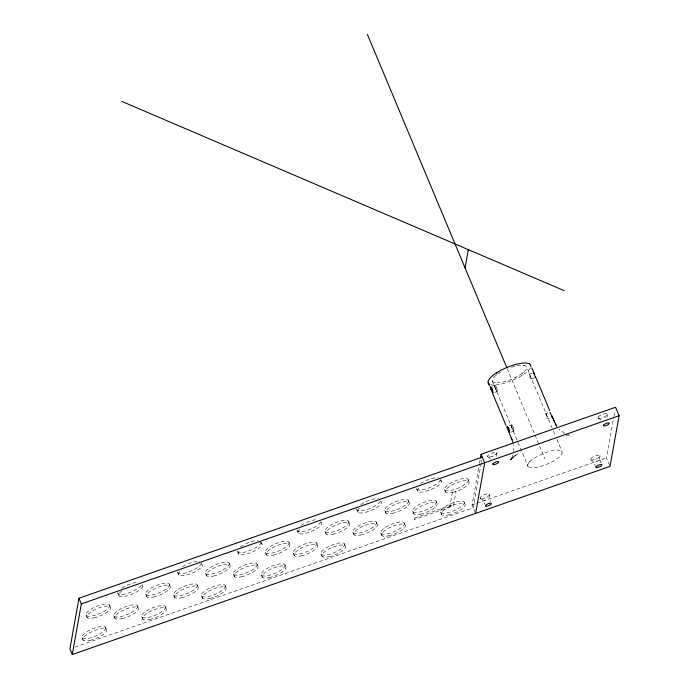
<?xml version="1.0" encoding="UTF-8"?>
<svg xmlns="http://www.w3.org/2000/svg" width="689" height="689" viewBox="0 0 689 689"><rect width="100%" height="100%" fill="white"/><g stroke="black" fill="none" stroke-linecap="round" stroke-linejoin="round"><path stroke-width="0.52" stroke-dasharray="3.44 2.58" d="M497.113 391.016L496.984 391.697L495.003 392.394M513.684 430.625L513.563 431.314L510.454 432.399M513.736 451.631L513.46 444.474M489.578 494.573L488.975 498.026L490.508 501.558M497.027 452.931L496.278 456.049M600.119 455.894L599.378 459.012M607.56 414.253L606.94 417.517L607.707 419.351M475.203 512.478L472.043 504.925L479.156 465.135M479.484 463.327L480.448 457.901M481.146 463.447L473.231 507.759L74.989 647.109M481.335 462.388L481.714 460.278M609.644 465.428L606.484 457.884L613.598 418.094M613.925 416.285L614.889 410.859M513.047 454.99L510.583 459.847L511.66 458.357L510.962 459.391L511.324 458.883M527.852 464.687L527.955 464.369A18.405 5.598 -22.7 0 1 528.756 462.939L529.772 461.751M510.997 459.313L511.445 458.771L510.678 459.649L511.729 458.504M510.945 459.296L512.306 457.918M511.548 458.693L512.831 457.479M512.78 457.53L515.105 455.636M523.209 372.534L522.073 373.429M496.269 375.066L496.855 374.609M514.407 456.17L515.94 454.998M515.269 455.515L520.565 451.898M521.651 375.651L522.529 375.1M515.527 377.426L516.328 377.012M532.399 372.913L529.264 374.032L529.393 376.013A2.644 0.784 73.2 0 0 529.841 377.503A2.644 0.792 72.9 0 0 530.478 378.623M547.876 412.909L545.834 413.65L545.964 415.631A2.644 0.784 73.2 0 0 546.42 417.121A2.644 0.792 72.9 0 0 547.049 418.24L547.574 418.636L550.744 417.534M492.514 456.773L493.083 456.514M595.615 459.735L596.174 459.477M596.872 461.311L597.441 461.053M492.781 386.012L494.736 385.323A3.342 0.775 61 0 0 494.59 385.539A3.342 0.775 61.1 0 0 494.65 386.219M534.173 377.916L531.004 379.019L530.478 378.614M509.352 425.63L511.307 424.941A3.385 0.801 64.2 0 1 511.582 424.984A3.411 0.861 67 0 1 511.832 425.182M472.043 504.925L475.884 503.581M476.848 503.246L606.484 457.884M604.709 417.456L605.252 417.319M486.727 497.777L487.269 497.647M484.694 500.507L485.245 500.369M496.95 391.705L496.037 389.888M513.52 431.323L512.607 429.505M566.255 435.043L567.202 434.974L566.203 435.043M567.099 434.992L569.458 435.078L567.702 434.948L568.804 434.948M523.528 365.273L524.475 365.446M495.4 382.765L494.452 382.593M564.653 433.45L559.184 429.273M598.224 418.145L600.989 419.989M590.774 459.778L593.668 461.776L595.158 465.454M487.683 456.824L490.456 458.667M480.242 498.466L483.135 500.464L484.617 504.133M529.324 373.998L531.133 378.313A2.635 0.586 62.9 0 1 531.004 379.019M545.903 413.615L547.703 417.922A2.635 0.586 62.9 0 1 547.574 418.636M444.457 489.578L445.835 492.316M440.435 512.091L441.813 514.829M416.595 488.777L417.973 491.515M412.573 511.29L413.951 514.028M384.703 510.489L386.081 513.227M380.681 533.002L382.059 535.732M356.842 509.688L358.22 512.427M352.82 532.201L354.198 534.931M324.958 531.4L326.336 534.13M320.936 553.904L322.314 556.643M297.088 530.599L298.466 533.338M293.066 553.103L294.444 555.842M265.205 552.302L266.583 555.041M261.183 574.815L262.561 577.554M237.343 551.51L238.721 554.24M233.321 574.015L234.699 576.753M205.451 573.214L206.829 575.952M201.429 595.727L202.807 598.457M177.59 572.413L178.968 575.151M173.568 594.926L174.946 597.656M145.706 594.125L147.084 596.863M141.684 616.629L143.062 619.368M117.836 593.324L119.214 596.063M113.814 615.828L115.192 618.567M85.953 615.036L87.331 617.766M81.931 637.54L83.309 640.279M496.08 386.684L496.562 387.847M512.65 426.302L513.133 427.464M601.049 462.879L599.499 459.158M552.19 428.196L526.568 366.936M553.379 431.03L555.351 435.741M556.927 439.513L562.06 451.777M507.216 368.667L534.604 434.122M535.017 435.112L544.973 458.917M492.359 381.112L517.637 441.528M518.025 442.467L527.895 466.048M512.366 428.92L511.626 427.102M495.787 389.302L495.055 387.494M468.253 479.716A12.876 3.919 -22.7 0 1 451.605 490.292A12.876 3.919 -22.7 0 1 449.211 483.936A12.876 3.919 -22.7 0 1 468.253 479.716L469.192 482.593M464.231 502.229A12.876 3.919 -22.7 0 1 447.583 512.797A12.876 3.919 -22.7 0 1 445.189 506.449A12.876 3.919 -22.7 0 1 464.231 502.229L465.17 505.097M440.702 479.88L441.33 481.792M436.361 501.428A12.876 3.919 -22.7 0 1 419.722 511.996A12.876 3.919 -22.7 0 1 417.319 505.648A12.876 3.919 -22.7 0 1 436.361 501.428L437.308 504.296M408.499 500.627A12.876 3.919 -22.7 0 1 391.852 511.195A12.876 3.919 -22.7 0 1 389.457 504.848A12.876 3.919 -22.7 0 1 408.499 500.627L409.438 503.495M404.477 523.132A12.876 3.919 -22.7 0 1 387.829 533.708A12.876 3.919 -22.7 0 1 385.435 527.361A12.876 3.919 -22.7 0 1 404.477 523.132L405.416 526.008M376.616 522.34A12.876 3.919 -22.7 0 1 359.968 532.907A12.876 3.919 -22.7 0 1 357.574 526.56A12.876 3.919 -22.7 0 1 376.616 522.34L377.555 525.207M348.755 521.539A12.876 3.919 -22.7 0 1 332.107 532.106A12.876 3.919 -22.7 0 1 329.704 525.759A12.876 3.919 -22.7 0 1 348.755 521.539L349.693 524.407M316.862 543.242A12.876 3.919 -22.7 0 1 300.215 553.818A12.876 3.919 -22.7 0 1 297.82 547.462A12.876 3.919 -22.7 0 1 316.862 543.242L317.801 546.119M289.001 542.441A12.876 3.919 -22.7 0 1 272.353 553.017A12.876 3.919 -22.7 0 1 269.959 546.67A12.876 3.919 -22.7 0 1 289.001 542.441L289.94 545.318M284.979 564.954A12.876 3.919 -22.7 0 1 268.331 575.522A12.876 3.919 -22.7 0 1 265.937 569.174A12.876 3.919 -22.7 0 1 284.979 564.954L285.918 567.822M261.45 542.605L262.078 544.517M229.248 563.352A12.876 3.919 -22.7 0 1 212.6 573.92A12.876 3.919 -22.7 0 1 210.205 567.572A12.876 3.919 -22.7 0 1 229.248 563.352L230.186 566.22M197.364 585.064A12.876 3.919 -22.7 0 1 180.716 595.632A12.876 3.919 -22.7 0 1 178.322 589.284A12.876 3.919 -22.7 0 1 197.364 585.064L198.303 587.932M169.494 584.263A12.876 3.919 -22.7 0 1 152.846 594.831A12.876 3.919 -22.7 0 1 150.452 588.484A12.876 3.919 -22.7 0 1 169.494 584.263L170.441 587.131M141.951 584.418L142.571 586.33M109.749 605.166A12.876 3.919 -22.7 0 1 93.101 615.742A12.876 3.919 -22.7 0 1 90.707 609.395A12.876 3.919 -22.7 0 1 109.749 605.166L110.688 608.043M105.727 627.679A12.876 3.919 -22.7 0 1 89.079 638.247A12.876 3.919 -22.7 0 1 86.676 631.899A12.876 3.919 -22.7 0 1 105.727 627.679L106.666 630.547M344.724 544.043A12.876 3.919 -22.7 0 1 328.076 554.619A12.876 3.919 -22.7 0 1 325.682 548.263A12.876 3.919 -22.7 0 1 344.724 544.043L345.129 545.55M257.109 564.153A12.876 3.919 -22.7 0 1 240.461 574.721A12.876 3.919 -22.7 0 1 238.067 568.373A12.876 3.919 -22.7 0 1 257.109 564.153L257.514 565.66M225.225 585.865A12.876 3.919 -22.7 0 1 208.578 596.433A12.876 3.919 -22.7 0 1 206.183 590.085A12.876 3.919 -22.7 0 1 225.225 585.865L225.622 587.372M165.472 606.768A12.876 3.919 -22.7 0 1 148.824 617.344A12.876 3.919 -22.7 0 1 146.43 610.988A12.876 3.919 -22.7 0 1 165.472 606.768L165.877 608.275M137.611 605.967A12.876 3.919 -22.7 0 1 120.963 616.543A12.876 3.919 -22.7 0 1 118.568 610.196A12.876 3.919 -22.7 0 1 137.611 605.967L138.007 607.474M590.749 458.702A5.202 1.585 -22.7 0 1 598.353 455.119A5.202 1.585 -22.7 0 1 597.819 458.09A5.202 1.585 -22.7 0 1 590.568 459.709A5.202 1.585 -22.7 0 1 590.835 458.667M598.19 417.06A5.202 1.585 -22.7 0 1 605.795 413.486A5.202 1.585 -22.7 0 1 605.261 416.449A5.202 1.585 -22.7 0 1 598.009 418.068M598.095 418.025A5.202 1.585 -22.7 0 1 598.276 417.034M530.392 367.78A23.03 7.002 -22.7 0 1 529.867 368.675L528.678 370.165A23.073 7.019 -22.7 0 1 525.698 372.861A23.03 7.002 -22.7 0 1 490.706 384.669M511.402 367.289A18.5 5.624 -22.7 0 1 526.637 367.185A18.353 5.581 -22.7 0 1 526.327 368.934A18.5 5.624 -22.7 0 1 508.327 380.483A18.5 5.624 -22.7 0 1 492.316 380.845A18.353 5.581 -22.7 0 1 492.601 379.105A18.5 5.624 -22.7 0 1 502.617 371.035M494.771 386.848A3.385 0.715 62.9 0 1 494.573 386.116M495.09 387.519A3.411 0.525 65.7 0 1 494.891 386.977M511.238 425.845A3.342 0.767 61.3 0 1 511.169 425.173A3.342 0.775 61 0 1 511.307 424.941M511.35 426.465A3.385 0.715 62.9 0 1 511.152 425.733M511.66 427.137A3.411 0.525 65.7 0 1 511.462 426.594M529.195 467.288A18.577 5.65 -22.7 0 1 527.757 464.705M529.695 461.759A18.577 5.65 -22.7 0 1 534.113 458.228M534.242 458.211A18.474 5.615 -22.7 0 1 553.224 450.52A18.474 5.615 -22.7 0 1 562.095 453.138L562 453.465A18.405 5.598 -22.7 0 1 561.191 454.886L560.183 456.075A18.629 5.667 -22.7 0 1 558.796 457.358L557.685 458.245A18.577 5.65 -22.7 0 1 555.067 460.045A18.474 5.615 -22.7 0 1 529.72 467.366M496.097 386.598A3.385 1.059 72.5 0 0 495.245 385.478A3.411 0.861 67 0 0 495.012 385.384M494.736 385.332A3.385 0.818 65.2 0 1 494.986 385.306M496.648 387.769A3.385 1.085 74 0 1 497.113 389.836M496.984 389.707A3.411 0.689 76.1 0 1 497.053 390.267M497.148 390.456A3.385 0.603 77.2 0 1 497.157 391.154M511.806 425.044A3.385 1.102 73.1 0 1 512.676 426.129M513.227 427.387A3.385 1.085 74 0 1 513.684 429.454M513.555 429.325A3.411 0.689 76.1 0 1 513.624 429.884A3.385 0.551 77.8 0 1 513.684 430.616M121.858 590.921A12.876 3.919 -22.7 0 0 121.342 596.64A12.876 3.919 -22.7 0 0 136.853 591.782A12.876 3.919 -22.7 0 0 141.607 584.728A12.876 3.919 -22.7 0 1 128.395 593.074A12.876 3.919 -22.7 0 1 117.785 592.574M121.858 588.165A12.876 3.919 -22.7 0 1 137.895 582.265M200.818 563.645A12.876 3.919 -22.7 0 1 197.287 570.466A12.876 3.919 -22.7 0 1 181.362 575.746A12.876 3.919 -22.7 0 1 181.603 570.018M201.438 563.301A12.876 3.919 -22.7 0 1 189.225 571.792A12.876 3.919 -22.7 0 1 177.512 572.051M182.576 566.625A12.876 3.919 -22.7 0 1 199.931 561.518M259.908 542.613A12.876 3.919 -22.7 0 1 258.306 548.72A12.876 3.919 -22.7 0 1 242.58 554.783A12.876 3.919 -22.7 0 1 239.884 550.347M261.191 542.389A12.876 3.919 -22.7 0 1 248.97 550.881A12.876 3.919 -22.7 0 1 237.266 551.148M240.47 546.988A12.876 3.919 -22.7 0 1 258.254 540.434M320.859 522.004A12.876 3.919 -22.7 0 1 316.458 528.851A12.876 3.919 -22.7 0 1 301.136 533.932A12.876 3.919 -22.7 0 1 300.318 528.825M320.816 521.909A12.876 3.919 -22.7 0 1 307.647 530.349A12.876 3.919 -22.7 0 1 297.037 529.85M301.11 525.44A12.876 3.919 -22.7 0 1 317.147 519.54M380.612 501.101A12.876 3.919 -22.7 0 1 376.203 507.939A12.876 3.919 -22.7 0 1 360.89 513.021A12.876 3.919 -22.7 0 1 360.063 507.914M380.345 501.463A12.876 3.919 -22.7 0 1 366.849 509.627A12.876 3.919 -22.7 0 1 356.79 508.938M360.855 504.529A12.876 3.919 -22.7 0 1 378.528 498.672M439.823 480.009A12.876 3.919 -22.7 0 1 436.292 486.83A12.876 3.919 -22.7 0 1 420.359 492.11A12.876 3.919 -22.7 0 1 420.609 486.382M440.443 479.665A12.876 3.919 -22.7 0 1 428.222 488.156A12.876 3.919 -22.7 0 1 416.518 488.415M420.609 483.626A12.876 3.919 -22.7 0 1 438.273 477.77M414.52 518.111L414.27 519.515L451.614 506.449L451.863 505.037L414.52 518.111M452.389 492.325L449.874 506.398L453.603 505.089L456.118 491.024L452.389 492.325M513.52 456.876L512.073 458.151L513.52 456.876M481.775 498.681A5.159 1.567 -22.7 0 0 489.311 495.133A5.202 1.585 -22.7 0 0 489.483 494.142A5.159 1.567 -22.7 0 0 482.3 495.744A5.159 1.567 -22.7 0 0 481.775 498.681M489.216 457.04A5.159 1.567 -22.7 0 0 496.752 453.491A5.202 1.585 -22.7 0 0 496.924 452.501A5.159 1.567 -22.7 0 0 489.741 454.103A5.159 1.567 -22.7 0 0 489.216 457.04M89.966 640.374A12.876 3.919 -22.7 0 0 106.614 629.798A12.876 3.919 -22.7 0 0 87.572 634.026A12.876 3.919 -22.7 0 0 89.966 640.374M121.85 618.662A12.876 3.919 -22.7 0 0 138.498 608.094A12.876 3.919 -22.7 0 0 119.455 612.314A12.876 3.919 -22.7 0 0 121.85 618.662M93.988 617.861A12.876 3.919 -22.7 0 0 110.636 607.293A12.876 3.919 -22.7 0 0 91.594 611.513A12.876 3.919 -22.7 0 0 93.988 617.861M213.487 576.047A12.876 3.919 -22.7 0 0 230.135 565.471A12.876 3.919 -22.7 0 0 211.092 569.7A12.876 3.919 -22.7 0 0 213.487 576.047M153.742 596.958A12.876 3.919 -22.7 0 0 170.39 586.382A12.876 3.919 -22.7 0 0 151.339 590.602A12.876 3.919 -22.7 0 0 153.742 596.958M241.357 576.848A12.876 3.919 -22.7 0 0 257.996 566.272A12.876 3.919 -22.7 0 0 238.954 570.501A12.876 3.919 -22.7 0 0 241.357 576.848M181.603 597.751A12.876 3.919 -22.7 0 0 198.251 587.183A12.876 3.919 -22.7 0 0 179.209 591.403A12.876 3.919 -22.7 0 0 181.603 597.751M149.711 619.463A12.876 3.919 -22.7 0 0 166.359 608.895A12.876 3.919 -22.7 0 0 147.317 613.115A12.876 3.919 -22.7 0 0 149.711 619.463M269.218 577.649A12.876 3.919 -22.7 0 0 285.866 567.073A12.876 3.919 -22.7 0 0 266.824 571.293A12.876 3.919 -22.7 0 0 269.218 577.649M209.465 598.552A12.876 3.919 -22.7 0 0 226.113 587.984A12.876 3.919 -22.7 0 0 207.07 592.204A12.876 3.919 -22.7 0 0 209.465 598.552M452.492 492.411A12.876 3.919 -22.7 0 0 469.14 481.844A12.876 3.919 -22.7 0 0 450.098 486.064A12.876 3.919 -22.7 0 0 452.492 492.411M392.739 513.322A12.876 3.919 -22.7 0 0 409.387 502.746A12.876 3.919 -22.7 0 0 390.344 506.975A12.876 3.919 -22.7 0 0 392.739 513.322M332.994 534.225A12.876 3.919 -22.7 0 0 349.642 523.657A12.876 3.919 -22.7 0 0 330.591 527.877A12.876 3.919 -22.7 0 0 332.994 534.225M273.24 555.136A12.876 3.919 -22.7 0 0 289.888 544.568A12.876 3.919 -22.7 0 0 270.846 548.788A12.876 3.919 -22.7 0 0 273.24 555.136M420.609 514.123A12.876 3.919 -22.7 0 0 437.257 503.547A12.876 3.919 -22.7 0 0 418.206 507.767A12.876 3.919 -22.7 0 0 420.609 514.123M360.855 535.026A12.876 3.919 -22.7 0 0 377.503 524.458A12.876 3.919 -22.7 0 0 358.461 528.678A12.876 3.919 -22.7 0 0 360.855 535.026M301.102 555.937A12.876 3.919 -22.7 0 0 317.75 545.369A12.876 3.919 -22.7 0 0 298.707 549.589A12.876 3.919 -22.7 0 0 301.102 555.937M328.963 556.738A12.876 3.919 -22.7 0 0 345.611 546.17A12.876 3.919 -22.7 0 0 326.569 550.39A12.876 3.919 -22.7 0 0 328.963 556.738M388.717 535.827A12.876 3.919 -22.7 0 0 405.365 525.259A12.876 3.919 -22.7 0 0 386.322 529.479A12.876 3.919 -22.7 0 0 388.717 535.827M448.47 514.924A12.876 3.919 -22.7 0 0 465.118 504.348A12.876 3.919 -22.7 0 0 446.076 508.568A12.876 3.919 -22.7 0 0 448.47 514.924"/><path stroke-width="1.03" d="M492.928 392.48L492.919 392.661A3.35 0.465 78.6 0 1 492.842 393.126A3.385 0.474 76.5 0 1 492.652 393.135M482.283 457.117L78.959 598.25L69.908 648.892L72.276 654.55L610.041 466.375L619.092 415.725L615.535 407.242L481.094 454.284L480.448 457.901M72.276 654.55L81.328 603.909L78.959 598.25M465.066 267.909L468.331 249.642M475.599 513.417L484.651 462.775L481.094 454.284M549.968 412.315L551.889 416.457A2.644 0.568 64.6 0 1 551.768 417.172L551.622 417.121M496.399 372.938L497.277 372.387M81.328 603.909L619.092 415.725M535.052 377.512L535.198 377.555A2.644 0.568 64.6 0 0 535.327 376.849L533.519 372.534L533.389 373.24M528.704 363.534L529.152 363.706M121.764 101.395L564.196 290.655M492.644 393.083L490.844 388.966M530.409 364.645L530.737 365.222A23.064 7.011 -22.7 0 1 530.866 366.264M556.841 426.37L555.506 424.183L556.264 425.492M509.145 432.614L507.414 428.584A3.402 0.508 66.9 0 1 507.147 427.766M555.627 424.39L551.984 416.01M528.782 363.499A23.064 7.011 -22.7 0 0 509.533 366.453A23.064 7.011 -22.7 0 0 490.258 377.873L489.061 379.363A23.064 7.011 -22.7 0 0 488.191 382.817L488.518 383.403A22.987 6.985 -22.7 0 0 489.379 384.135M511.307 438.075L511.936 439.582L509.498 433.751M552.044 416.156L553.198 418.912M531.856 367.9L534.285 373.714M535.474 376.538L549.676 410.498M367.409 34.45L506.803 367.676M511.875 439.427L512.909 442.235M488.191 382.817L489.44 385.797M492.928 394.142L505.95 425.268M553.792 420.324L554.404 421.806M490.422 387.476L490.404 387.296A3.35 0.749 62.7 0 1 490.482 386.839L490.542 386.796A3.385 0.775 65.8 0 1 490.912 386.873M509.447 431.176A3.385 0.577 76.2 0 1 509.515 432.158L509.498 432.279A3.35 0.465 78.6 0 1 509.412 432.744L509.369 432.778A3.385 0.474 76.5 0 1 509.162 432.683M509.352 431.021A3.402 0.689 75 0 0 509.197 430.169A3.376 0.913 73.4 0 0 508.878 428.963M507.483 426.491A3.385 0.775 65.8 0 0 507.121 426.413L507.061 426.457A3.35 0.749 62.7 0 0 506.975 426.922L506.992 427.094A3.385 0.672 65 0 0 507.156 427.774M507.509 426.594A3.402 0.818 67.9 0 1 507.888 427.008A3.376 0.939 71.6 0 1 508.404 427.835M492.868 392.385A3.385 0.474 76.5 0 0 492.756 391.43A3.402 0.689 75 0 0 492.618 390.551A3.376 0.913 73.4 0 0 492.308 389.345M508.413 427.774A3.35 1.068 73.4 0 1 508.904 428.946M491.705 387.907A3.35 1.068 73.4 0 1 492.334 389.328M490.938 386.977A3.402 0.818 67.9 0 1 491.317 387.39A3.376 0.939 71.6 0 1 491.705 387.967M529.083 363.74A22.987 6.985 -22.7 0 1 530.349 364.67M490.93 389.061A3.402 0.465 67.3 0 1 490.671 388.295M490.585 388.165A3.385 0.672 65 0 1 490.43 387.494M492.893 463.921L492.816 464.326A3.23 0.982 -22.7 0 0 497.527 463.309L497.768 463.154A3.221 0.982 -22.7 0 0 498.698 462.267L498.767 461.863A3.23 0.982 -22.7 0 0 498.052 461.552L497.837 461.561A3.221 0.982 -22.7 0 0 494.065 462.879L493.824 463.034A3.23 0.982 -22.7 0 0 492.885 463.921M485.452 505.554L485.375 505.967A3.221 0.982 -22.7 0 0 488.148 505.864A3.221 0.982 -22.7 0 0 491.248 503.909L491.326 503.504A3.221 0.982 -22.7 0 0 488.553 503.607A3.221 0.982 -22.7 0 0 485.452 505.562M603.435 425.234L603.357 425.647A3.221 0.982 -22.7 0 0 606.131 425.544A3.221 0.982 -22.7 0 0 609.231 423.589L609.309 423.184A3.221 0.982 -22.7 0 0 606.535 423.287A3.221 0.982 -22.7 0 0 603.426 425.242M595.994 466.875L595.916 467.288A3.221 0.982 -22.7 0 0 598.689 467.176A3.221 0.982 -22.7 0 0 601.79 465.23L601.867 464.817A3.221 0.982 -22.7 0 0 599.094 464.929A3.221 0.982 -22.7 0 0 595.985 466.875"/></g></svg>
